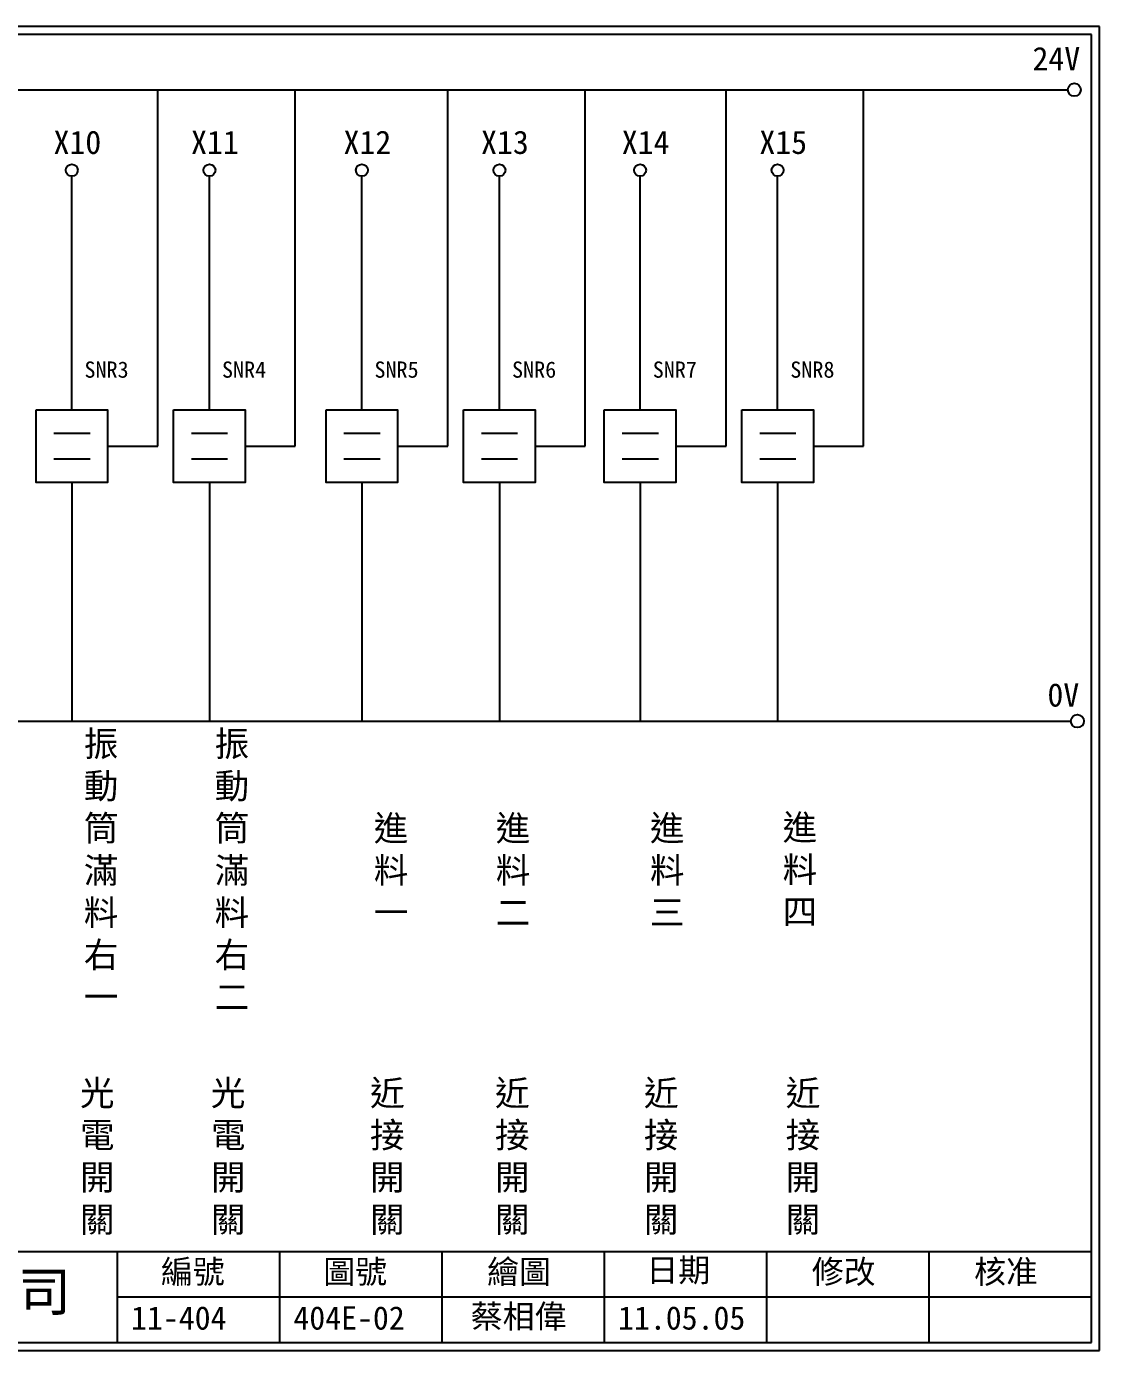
# Model space of a CAD drawing. Extents: x 325 to 612, y 3 to 207.
# Drawn here: x 447.1 to 612.3, y 3 to 207 of the extents above; entities that cross this region are included whole.
import ezdxf

# ---------------------------------------------------------------- set-up
doc = ezdxf.new("R2010")
doc.units = 0
doc.layers.get('0').update_dxf_attribs({"linetype": 'CONTINUOUS'})
doc.layers.add('圖框層', color=7, linetype='CONTINUOUS')
doc.layers.add('標尺寸層', color=3, linetype='CONTINUOUS')
doc.styles.add('CNS', font='romanc.shx', dxfattribs={"bigfont": 'chineset.shx'})
doc.styles.add('STSL', font='KAIU.TTF')

msp = doc.modelspace()

# ---------------------------------------------------------------- linework, layer by layer
for p, q in [((467.28, 142.31), (467.28, 197.22)), ((488.46, 142.31), (488.46, 197.22)), ((511.94, 142.31), (511.94, 197.22)), ((533.12, 142.31), (533.12, 197.22)), ((554.8, 142.31), (554.8, 197.22)), ((575.98, 142.31), (575.98, 197.22)), ((454.05, 147.89), (454.05, 183.91)), ((475.24, 147.89), (475.24, 183.91)), ((498.72, 147.89), (498.72, 183.91)), ((519.9, 147.89), (519.9, 183.91)), ((541.57, 147.89), (541.57, 183.91)), ((562.75, 147.89), (562.75, 183.91)), ((459.57, 142.31), (467.28, 142.31)), ((480.75, 142.31), (488.46, 142.31)), ((504.23, 142.31), (511.94, 142.31)), ((525.41, 142.31), (533.12, 142.31)), ((547.09, 142.31), (554.8, 142.31)), ((568.27, 142.31), (575.98, 142.31)), ((454.05, 136.73), (454.05, 99.96)), ((475.24, 136.73), (475.24, 99.96)), ((498.72, 136.73), (498.72, 99.96)), ((519.9, 136.73), (519.9, 99.96)), ((541.57, 136.73), (541.57, 99.96)), ((562.75, 136.73), (562.75, 99.96))]:
    msp.add_line(p, q)
for points in [[(448.54, 147.89), (459.57, 147.89), (459.57, 136.73), (448.54, 136.73)], [(469.72, 147.89), (480.75, 147.89), (480.75, 136.73), (469.72, 136.73)], [(493.2, 147.89), (504.23, 147.89), (504.23, 136.73), (493.2, 136.73)], [(514.38, 147.89), (525.41, 147.89), (525.41, 136.73), (514.38, 136.73)], [(536.06, 147.89), (547.09, 147.89), (547.09, 136.73), (536.06, 136.73)], [(557.24, 147.89), (568.27, 147.89), (568.27, 136.73), (557.24, 136.73)]]:
    msp.add_lwpolyline(points, close=True)
for centre in [(608.44, 197.22), (608.92, 99.96)]:
    msp.add_circle(centre, 1)
at = {"layer": '圖框層', "color": 7}
for p, q in [((612.32, 206.97), (325.32, 206.97)), ((612.32, 3), (612.32, 206.97)), ((611.07, 205.72), (326.57, 205.72)), ((611.07, 4.25), (611.07, 205.72)), ((326.57, 18.25), (611.07, 18.25)), ((461.07, 4.25), (461.07, 18.25)), ((486.07, 4.25), (486.07, 18.25)), ((511.07, 4.25), (511.07, 18.25)), ((536.07, 4.25), (536.07, 18.25)), ((561.07, 4.25), (561.07, 18.25)), ((586.07, 4.25), (586.07, 18.25)), ((461.07, 11.25), (611.07, 11.25)), ((326.57, 4.25), (611.07, 4.25)), ((325.32, 3), (612.32, 3))]:
    msp.add_line(p, q, dxfattribs=at)
at = {"layer": '標尺寸層', "color": 7}
for p, q in [((329.84, 197.22), (607.44, 197.22)), ((451.29, 144.34), (456.86, 144.34)), ((472.48, 144.34), (478.04, 144.34)), ((495.96, 144.34), (501.52, 144.34)), ((517.14, 144.34), (522.71, 144.34)), ((538.81, 144.34), (544.38, 144.34)), ((559.99, 144.34), (565.56, 144.34)), ((451.29, 140.37), (456.86, 140.37)), ((472.48, 140.37), (478.04, 140.37)), ((495.96, 140.37), (501.52, 140.37)), ((517.14, 140.37), (522.71, 140.37)), ((538.81, 140.37), (544.38, 140.37)), ((559.99, 140.37), (565.56, 140.37)), ((330.05, 99.96), (607.92, 99.96))]:
    msp.add_line(p, q, dxfattribs=at)
for centre in [(454.05, 184.83), (475.24, 184.83), (498.72, 184.83), (519.9, 184.83), (541.57, 184.83), (562.75, 184.83)]:
    msp.add_circle(centre, 0.92, dxfattribs=at)

# ---------------------------------------------------------------- texts
at = {"layer": '圖框層', "color": 4, "style": 'STSL'}
for s, height, p in [('24V', 3.6, (602, 200.22)), ('X10', 3.6, (451.24, 187.33)), ('X11', 3.6, (472.42, 187.33)), ('X12', 3.6, (495.9, 187.33)), ('X13', 3.6, (517.08, 187.33)), ('X14', 3.6, (538.75, 187.33)), ('X15', 3.6, (559.94, 187.33)), ('SNR3', 2.5, (456, 152.86)), ('SNR4', 2.5, (477.18, 152.86)), ('SNR5', 2.5, (500.66, 152.86)), ('SNR6', 2.5, (521.85, 152.86)), ('SNR7', 2.5, (543.52, 152.86)), ('SNR8', 2.5, (564.7, 152.86)), ('0V', 3.6, (604.3, 102.2)), ('編號', 3.6, (467.78, 13.34)), ('圖號', 3.6, (492.78, 13.34)), ('繪圖', 3.6, (518.01, 13.34)), ('日期', 3.6, (542.54, 13.59)), ('修改', 3.6, (568.01, 13.34)), ('核准', 3.6, (593.01, 13.34)), ('泓陞自動化科技有限公司', 6, (363.92, 9.08)), ('蔡相偉', 3.6, (515.5, 6.47)), ('11-404', 3.6, (463.18, 6.22)), ('404E-02', 3.6, (488.18, 6.22)), ('11.05.05', 3.6, (538.18, 6.22))]:
    msp.add_text(s, height=height, dxfattribs=at).set_placement(p)
at = {"layer": '標尺寸層', "color": 7, "char_height": 3.9, "width": 4.9608, "attachment_point": 5, "style": 'CNS'}
for s, insert in [('{\\fDFKai-SB|b0|i0|c136|p65;振動筒滿料右一}', (458.56, 76.97)), ('{\\fDFKai-SB|b0|i0|c136|p65;振動筒滿料右二}', (478.71, 76.97)), ('{\\fDFKai-SB|b0|i0|c136|p65;進料一}', (503.22, 76.97)), ('{\\fDFKai-SB|b0|i0|c136|p65;進料二}', (522.01, 76.97)), ('{\\fDFKai-SB|b0|i0|c136|p65;進料三}', (545.74, 76.97)), ('{\\fDFKai-SB|b0|i0|c136|p65;進料四}', (566.18, 76.97)), ('{\\fDFKai-SB|b0|i0|c136|p65;光電開關}', (457.97, 32.72)), ('{\\fDFKai-SB|b0|i0|c136|p65;光電開關}', (478.13, 32.72)), ('{\\fDFKai-SB|b0|i0|c136|p65;近接開關}', (502.64, 32.72)), ('{\\fDFKai-SB|b0|i0|c136|p65;近接開關}', (521.88, 32.72)), ('{\\fDFKai-SB|b0|i0|c136|p65;近接開關}', (544.82, 32.72)), ('{\\fDFKai-SB|b0|i0|c136|p65;近接開關}', (566.65, 32.72))]:
    msp.add_mtext(s, dxfattribs=dict(at, insert=insert))

doc.saveas('drawing.dxf')
